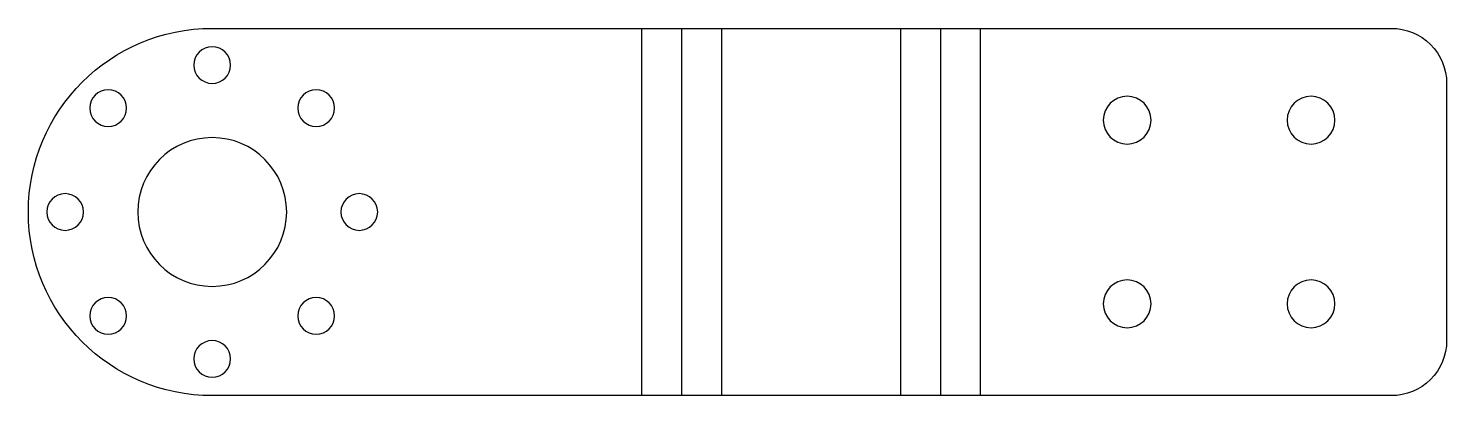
# Model space of a CAD drawing. Header units: millimetres. Extents: x -10 to 67.1, y 0 to 20.
import ezdxf

# ---------------------------------------------------------------- set-up
doc = ezdxf.new("R2010")
doc.units = ezdxf.units.MM

msp = doc.modelspace()

# ---------------------------------------------------------------- linework, layer by layer
at = {"layer": 'BEND'}
for p, q in [((25.536, 0), (25.536, 20)), ((39.608, 20), (39.608, 0))]:
    msp.add_line(p, q, dxfattribs=at)
at = {"layer": 'BEND_EXTENT'}
for p, q in [((23.377, 0), (23.377, 20)), ((27.695, 20), (27.695, 0)), ((37.449, 0), (37.449, 20)), ((41.767, 20), (41.767, 0))]:
    msp.add_line(p, q, dxfattribs=at)
at = {"layer": 'INTERIOR_PROFILES', "extrusion": (0, 0, -1)}
for centre, radius in [((0, 18), 1), ((5.657, 15.657), 1), ((-5.657, 15.657), 1), ((-49.768, 15), 1.3), ((-59.768, 15), 1.3), ((0, 10), 4.05), ((8, 10), 1), ((-8, 10), 1), ((-49.768, 5), 1.3), ((-59.768, 5), 1.3), ((5.657, 4.343), 1), ((-5.657, 4.343), 1), ((0, 2), 1)]:
    msp.add_circle(centre, radius, dxfattribs=at)
at = {"layer": 'OUTER_PROFILES'}
msp.add_lwpolyline([(0, 20), (64.144, 20, -0.414214), (67.144, 17), (67.144, 3, -0.414214), (64.144, 0), (0, 0, -1)], format="xyb", close=True, dxfattribs=at)

doc.saveas('drawing.dxf')
